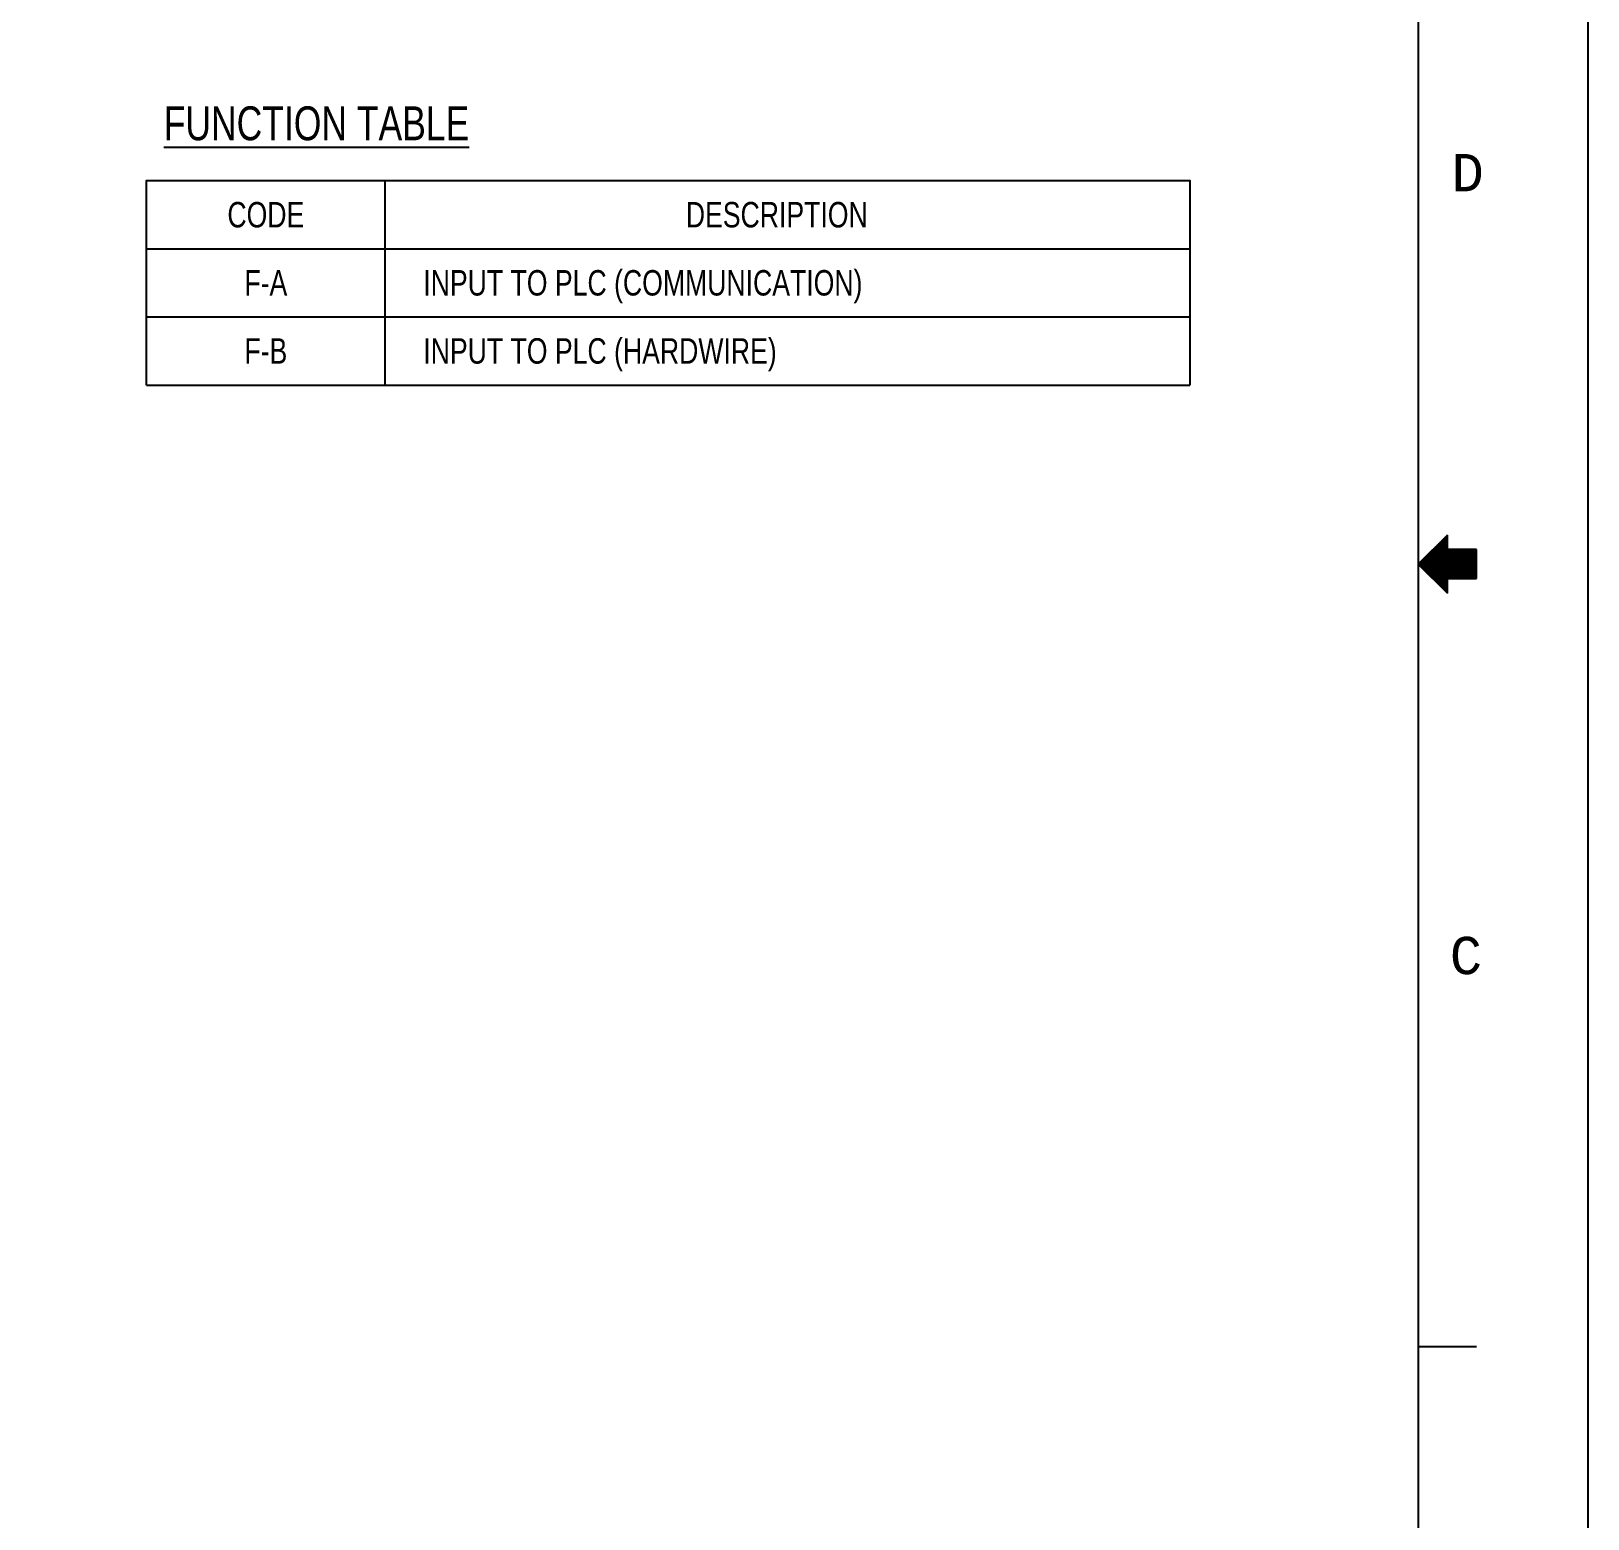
# Model space of a CAD drawing. Header units: feet. Extents: x 1 to 168002, y -59383 to 29717.
# Drawn here: x 158820 to 168002, y 9236 to 18009 of the extents above; entities that cross this region are included whole.
import ezdxf
from ezdxf.enums import TextEntityAlignment as Align

# ---------------------------------------------------------------- set-up
doc = ezdxf.new("R2010")
doc.units = ezdxf.units.FT
doc.header["$LTSCALE"] = 50
doc.header["$MEASUREMENT"] = 0
doc.linetypes.add('CONTINU', pattern=[0])
doc.layers.get('0').update_dxf_attribs({"linetype": 'CONTINUOUS'})
doc.layers.add('Border', color=7, linetype='CONTINUOUS', lineweight=0)
for name, color, linetype in [('E-Text-1', 2, 'CONTINUOUS'), ('E-Text-2', 4, 'CONTINUOUS'), ('E-Text-Call', 7, 'CONTINUOUS')]:
    doc.layers.add(name, color=color, linetype=linetype)
doc.styles.add('TB-1$0$MONOTXT', font='monotxt_.ttf')
doc.styles.add('돋움', font='')
doc.styles.get('돋움').set_extended_font_data('Dotum')

# ---------------------------------------------------------------- blocks, each defined once
blk = doc.blocks.new('FORMAT')
at = {"layer": 'Border', "color": 0, "linetype": 'Continuous', "lineweight": 25}
for p, q in [((41000, 28700), (41000, 1000)), ((41171.3, 15021.3), (41000, 14850)), ((41171.3, 14966.9), (41116.9, 14966.9)), ((41171.3, 14976.7), (41126.7, 14976.7)), ((41171.3, 14986.5), (41136.5, 14986.5)), ((41171.3, 14996.3), (41146.3, 14996.3)), ((41171.3, 15006.1), (41156.1, 15006.1)), ((41171.3, 15015.9), (41165.9, 15015.9)), ((41171.3, 14935.7), (41171.3, 15021.3)), ((41343.5, 14878.8), (41028.8, 14878.8)), ((41343.5, 14888.6), (41038.6, 14888.6)), ((41343.5, 14898.4), (41048.4, 14898.4)), ((41343.5, 14908.2), (41058.2, 14908.2)), ((41343.5, 14918), (41068, 14918)), ((41343.5, 14927.8), (41077.8, 14927.8)), ((41171.3, 14937.6), (41087.6, 14937.6)), ((41171.3, 14947.3), (41097.4, 14947.3)), ((41171.3, 14957.1), (41107.1, 14957.1)), ((41343.5, 14935.7), (41171.3, 14935.7)), ((41343.5, 14764.4), (41343.5, 14935.7)), ((41000, 14850), (41171.3, 14678.7)), ((41343.5, 14849.5), (41000.6, 14849.5)), ((41343.5, 14859.2), (41009.3, 14859.2)), ((41343.5, 14839.7), (41010.4, 14839.7)), ((41343.5, 14869), (41019.1, 14869)), ((41343.5, 14829.9), (41020.2, 14829.9)), ((41343.5, 14820.1), (41029.9, 14820.1)), ((41343.5, 14810.3), (41039.7, 14810.3)), ((41343.5, 14800.5), (41049.5, 14800.5)), ((41343.5, 14790.7), (41059.3, 14790.7)), ((41343.5, 14780.9), (41069.1, 14780.9)), ((41343.5, 14771.2), (41078.9, 14771.2)), ((41171.3, 14761.4), (41088.7, 14761.4)), ((41171.3, 14751.6), (41098.5, 14751.6)), ((41171.3, 14741.8), (41108.2, 14741.8)), ((41171.3, 14732), (41118, 14732)), ((41171.3, 14722.2), (41127.8, 14722.2)), ((41171.3, 14712.4), (41137.6, 14712.4)), ((41171.3, 14702.6), (41147.4, 14702.6)), ((41171.3, 14692.9), (41157.2, 14692.9)), ((41171.3, 14678.7), (41171.3, 14764.4)), ((41171.3, 14764.4), (41343.5, 14764.4)), ((41171.3, 14683.1), (41167, 14683.1)), ((41343.5, 10233.3), (41000, 10233.3)), ((41343.5, 10233.3), (41000, 10233.3))]:
    blk.add_line(p, q, dxfattribs=at)
blk.add_lwpolyline([(0, 0), (0, 29700), (42000, 29700), (42000, 0)], close=True, dxfattribs=at)
at = {"layer": 'Border', "color": 0, "linetype": 'Continuous', "lineweight": 25, "style": 'TB-1$0$MONOTXT'}
for s, p in [('D', (41196.1, 17158.3)), ('C', (41185.7, 12541.7))]:
    blk.add_text(s, height=220.2, dxfattribs=at).set_placement(p, align=Align.MIDDLE_LEFT)
blk = doc.blocks.new('TITLE')
at = {"xscale": 0.01, "yscale": 0.01, "zscale": 0.01}
blk.add_blockref('FORMAT', (0, 0), dxfattribs=at)

msp = doc.modelspace()

# ---------------------------------------------------------------- linework, layer by layer
at = {"layer": 'E-Text-Call'}
for p, q in [((160907.8, 15922.6, 0.1), (160907.8, 17127.9, 0.1)), ((159501.5, 16726.2, 0.1), (165653.2, 16726.2, 0.1)), ((159501.5, 16324.4, 0.1), (165653.2, 16324.4, 0.1)), ((159501.5, 15922.6, 0.1), (165653.2, 15922.6, 0.1))]:
    msp.add_line(p, q, dxfattribs=at)
at = {"layer": 'E-Text-Call', "elevation": 0.1}
msp.add_lwpolyline([(159501.5, 15922.6), (159501.5, 17127.9), (165653.2, 17127.9), (165653.2, 15922.6)], dxfattribs=at)

# ---------------------------------------------------------------- block references
at = {"color": 7, "linetype": 'CONTINU', "ltscale": 100, "xscale": 100, "yscale": 100, "zscale": 100}
msp.add_blockref('TITLE', (126001.5, 16.7, 0.1), dxfattribs=at)

# ---------------------------------------------------------------- texts
at = {"layer": 'E-Text-1', "style": '돋움', "width": 0.8}
for s, p in [('F-A', (160204.6, 16525.3, 0.1)), ('F-B', (160204.6, 16123.5, 0.1))]:
    msp.add_text(s, height=150, dxfattribs=at).set_placement(p, align=Align.MIDDLE_CENTER)
for s, p in [('INPUT TO PLC (COMMUNICATION)', (161133.2, 16525.3, 0.1)), ('INPUT TO PLC (HARDWIRE)', (161133.2, 16123.5, 0.1))]:
    msp.add_text(s, height=150, dxfattribs=at).set_placement(p, align=Align.MIDDLE_LEFT)
at = {"layer": 'E-Text-2', "style": '돋움', "width": 0.8}
for s, height, p in [('%%UFUNCTION TABLE', 200, (160503.4, 17465.9, 0.1)), ('CODE', 150, (160204.6, 16927, 0.1)), ('DESCRIPTION', 150, (163218, 16927, 0.1))]:
    msp.add_text(s, height=height, dxfattribs=at).set_placement(p, align=Align.MIDDLE_CENTER)

doc.saveas('drawing.dxf')
